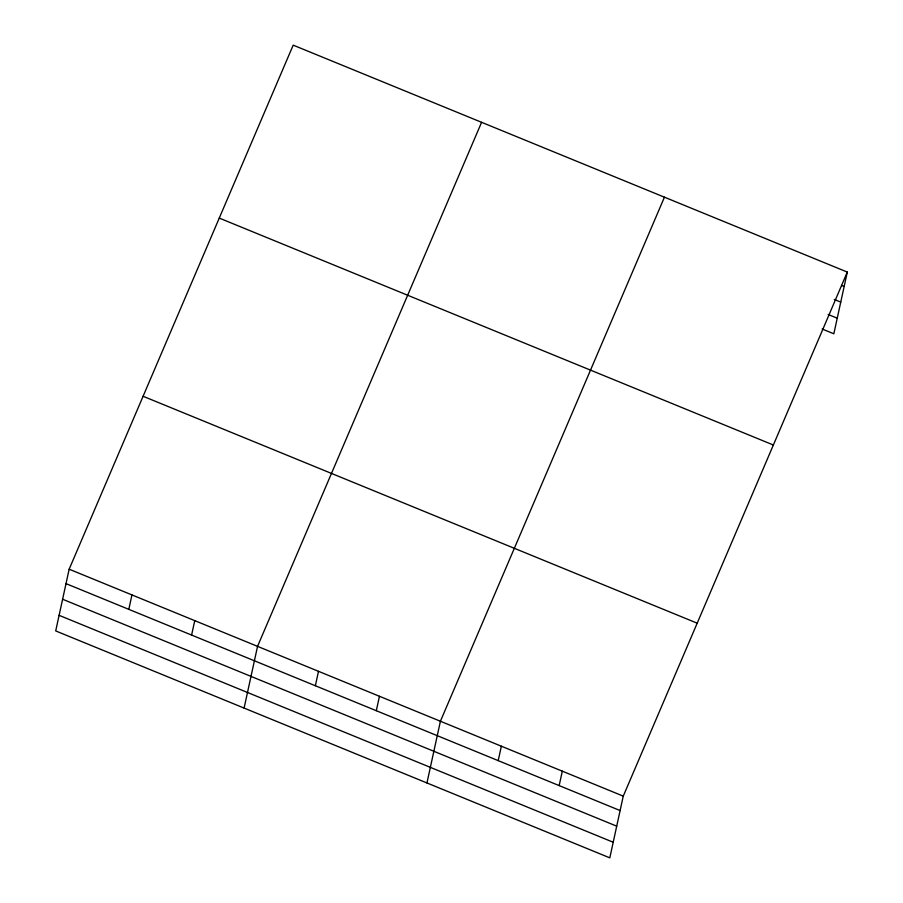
<?xml version="1.0" encoding="UTF-8"?>
<svg xmlns="http://www.w3.org/2000/svg" width="903" height="903" viewBox="0 0 903 903"><rect width="100%" height="100%" fill="white"/><g stroke="black" fill="none" stroke-linecap="round" stroke-linejoin="round"><path stroke-width="1.35" d="M69.159 569.206L55.704 630.926L609.807 857.85L623.262 796.13L847.296 272.074L293.193 45.15L69.159 569.206L623.262 796.13M128.813 609.356L131.951 594.93M191.605 635.069L194.755 620.643M244.092 708.087L257.547 646.356L481.592 122.3M315.361 685.749L318.499 671.324M376.314 710.706L379.452 696.281M426.95 782.969L440.404 721.249L664.45 197.181M498.208 760.631L501.357 746.205M559.16 785.587L562.309 771.162M847.296 272.074L833.841 333.794L822.17 329.008M841.562 285.438L844.158 286.499M834.27 299.446L840.749 302.099M828.164 314.47L837.25 318.183M219.26 218.086L773.363 445.01M143.092 396.27L697.195 623.183M66.009 583.631L620.113 810.555M62.612 599.242L616.715 826.166M59.101 615.327L613.205 842.239"/></g></svg>
